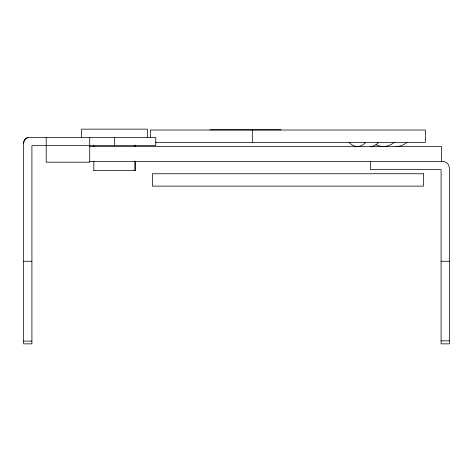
<?xml version="1.0" encoding="UTF-8"?>
<svg xmlns="http://www.w3.org/2000/svg" width="473" height="473" viewBox="0 0 473 473"><rect width="100%" height="100%" fill="white"/><g stroke="black" fill="none" stroke-linecap="round" stroke-linejoin="round"><path stroke-width="0.71" d="M209.941 129.809L280.986 129.809M155.079 142.403L425.416 142.403L425.416 130.016L150.396 130.016L150.396 137.3M89.693 146.488L441.504 146.488L441.504 161.352M89.693 161.352L442.492 161.352A6.859 6.859 0 0 1 449.35 168.211L449.35 343.853L441.09 343.853L441.09 169.612L370.483 169.612L370.483 161.352M93.784 170.599L135.189 170.599M23.65 261.273L31.91 261.273M441.09 261.273L449.35 261.273M441.09 340.867L449.35 340.867M23.65 341.104L31.91 341.104M252.316 130.016L252.316 142.403M147.464 137.407L147.47 129.147L81.51 129.147L81.51 137.407M135.13 145.146L135.13 146.6M135.13 161.145L135.13 170.599M135.053 145.146L135.053 146.6M135.053 161.145L135.053 170.599M114.49 137.407L114.49 145.66M93.843 145.146L93.843 146.6M93.843 161.145L93.843 170.599M89.728 137.407L89.728 162.18L46.218 162.18L46.218 137.407M23.65 143.165L23.65 343.853L31.91 343.853L31.91 145.66L155.777 145.66L155.777 137.407L27.777 137.407A6.09 6.09 0 0 0 23.65 143.165A5.765 5.765 0 0 1 27.925 137.602M394.18 142.403A41.05 24.992 90 0 1 375.923 144.655M406.993 142.403A41.05 24.992 90 0 1 396.12 146.488M378.642 142.403A24.921 15.171 90 0 1 370.318 146.488M349.056 142.403A24.921 15.171 -90 0 0 357.381 146.488A24.921 15.171 90 0 0 365.706 142.403M423.406 173.739L152.407 173.739L152.407 186.126L423.406 186.126L423.406 173.739"/></g></svg>
